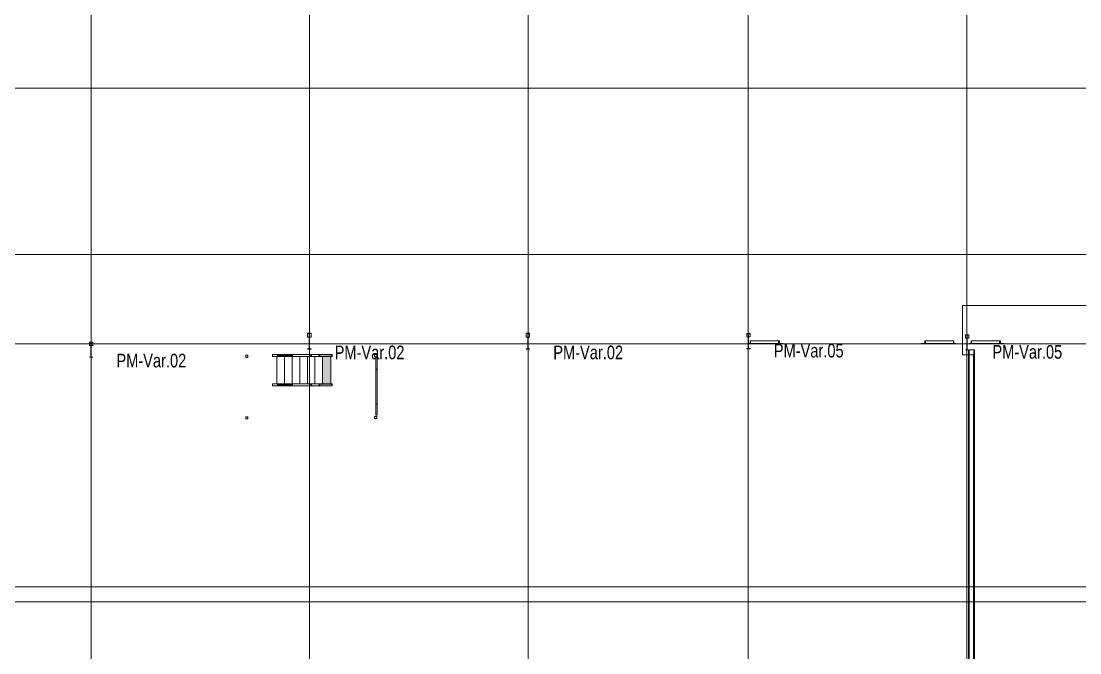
# Model space of a CAD drawing. Header units: centimetres. Extents: x -14155 to 6577, y -1225 to 8033.
# Drawn here: x -3603 to 274, y 1089 to 3404 of the extents above; entities that cross this region are included whole.
import ezdxf

# ---------------------------------------------------------------- set-up
doc = ezdxf.new("R2010")
doc.units = ezdxf.units.CM
doc.linetypes.add('_Overhead', pattern=[0.47625, 0.3175, -0.15875])
doc.linetypes.add('Grid Line', pattern=[2.2225, 1.27, -0.3175, 0.3175, -0.3175])
for name, color, linetype, lineweight in [('A-FLOR', 7, 'Continuous', 9), ('A-FLOR-HRAL', 7, 'Continuous', 9), ('S-BEAM', 7, 'Continuous', 9), ('S-COLS', 7, 'Continuous', 9), ('S-COLS-IDEN', 7, 'Continuous', 9), ('S-GRID', 7, 'Continuous', 9), ('S-STRS', 7, 'Continuous', 9)]:
    doc.layers.add(name, color=color, linetype=linetype, lineweight=lineweight)
doc.styles.add('Century Gothic_1', font='GOTHIC.TTF', dxfattribs={"width": 0.8, "height": 50})

# ---------------------------------------------------------------- blocks, each defined once
blk = doc.blocks.new('Col_ Perfil Variable - VAR_ 02-1639231-N01 - Planta')
at = {"layer": 'S-COLS'}
for p, q in [((6.3, 34.1), (-6.3, 34.1)), ((-6.3, 34.1), (-6.3, 33.5)), ((-6.3, 33.5), (-0.4, 33.5)), ((-0.4, 33.5), (-0.4, -21)), ((0.4, -21), (0.4, 33.5)), ((0.4, 33.5), (6.3, 33.5)), ((6.3, 33.5), (6.3, 34.1)), ((-6.3, -9.6), (-0.4, -9.6)), ((-6.3, -21), (-6.3, -9.6)), ((-6.3, -21), (-6.3, -21.6)), ((-0.4, -21), (-6.3, -21)), ((-6.3, -21.6), (6.3, -21.6)), ((0.4, -9.6), (6.3, -9.6)), ((6.3, -21), (0.4, -21)), ((6.3, -9.6), (6.3, -21)), ((6.3, -21.6), (6.3, -21))]:
    blk.add_line(p, q, dxfattribs=at)
blk = doc.blocks.new('RVR_Tensor angular doble L - d_25 mm-1744887-N01 - Planta')
at = {"layer": 'S-BEAM', "color": 253, "true_color": 0xaaaaaa}
for p, q in [((-4.8, -4.5), (-4.8, 5)), ((-4.8, 5), (-4.5, 5)), ((99, 5), (-4.8, 5)), ((-4.5, 5), (-4.5, -5)), ((99.6, 5), (-4.5, 5)), ((-3.7, -5), (-3.7, 5)), ((-3.7, 5), (-3.4, 5)), ((-3.7, 5), (99.6, 5)), ((-3.4, 5), (-3.4, -4.5)), ((-3.4, 5), (99.6, 5)), ((99.6, 5), (99, 5)), ((99, 5), (99, -4.5)), ((99.6, -5), (99.6, 5)), ((99.6, 5), (101.6, 5)), ((99.6, 5), (101, 5)), ((101.6, 5), (101, 5)), ((101, 5), (101, -5)), ((101.6, -4.5), (101.6, 5)), ((-11.9, -5), (-11.9, -4.5)), ((-11.9, -4.5), (-4.8, -4.5)), ((86.2, -4.5), (-11.9, -4.5)), ((-4.5, -5), (-11.9, -5)), ((86.2, -5), (-11.9, -5)), ((99, -4.5), (-4.8, -4.5)), ((-4.5, -5), (99.6, -5)), ((3.7, -5), (-3.7, -5)), ((101, -5), (-3.7, -5)), ((-3.4, -4.5), (3.7, -4.5)), ((-3.4, -4.5), (99.6, -4.5)), ((3.7, -4.5), (3.7, -5)), ((3.7, -4.5), (99.6, -4.5)), ((3.7, -5), (114.4, -5)), ((99, -4.5), (86.2, -4.5)), ((86.2, -4.5), (86.2, -5)), ((86.2, -5), (99.6, -5)), ((99.6, -4.5), (114.4, -4.5)), ((99.6, -4.5), (101.6, -4.5)), ((101, -5), (114.4, -5)), ((114.4, -4.5), (101.6, -4.5)), ((114.4, -5), (114.4, -4.5))]:
    blk.add_line(p, q, dxfattribs=at)
blk = doc.blocks.new('RVR_Tensor angular doble L - d_25 mm-V27-N01 - Planta')
at = {"layer": 'S-BEAM', "color": 253, "true_color": 0xaaaaaa}
for p, q in [((-4.8, -4.5), (-4.8, 5)), ((-4.8, 5), (-4.5, 5)), ((99, 5), (-4.8, 5)), ((-4.5, 5), (-4.5, -5)), ((99.6, 5), (-4.5, 5)), ((-3.7, -5), (-3.7, 5)), ((-3.7, 5), (-3.4, 5)), ((-3.7, 5), (99.6, 5)), ((-3.4, 5), (-3.4, -4.5)), ((-3.4, 5), (99.6, 5)), ((99.6, 5), (99, 5)), ((99, 5), (99, -4.5)), ((99.6, -5), (99.6, 5)), ((99.6, 5), (101.6, 5)), ((99.6, 5), (101, 5)), ((101.6, 5), (101, 5)), ((101, 5), (101, -5)), ((101.6, -4.5), (101.6, 5)), ((-11.9, -5), (-11.9, -4.5)), ((-11, -4.5), (-4.8, -4.5)), ((86.2, -4.5), (-11, -4.5)), ((-4.5, -5), (-11, -5)), ((86.2, -5), (-11, -5)), ((99, -4.5), (-4.8, -4.5)), ((-4.5, -5), (99.6, -5)), ((3.7, -5), (-3.7, -5)), ((101, -5), (-3.7, -5)), ((-3.4, -4.5), (3.7, -4.5)), ((-3.4, -4.5), (99.6, -4.5)), ((3.7, -4.5), (3.7, -5)), ((3.7, -4.5), (99.6, -4.5)), ((3.7, -5), (114.4, -5)), ((99, -4.5), (86.2, -4.5)), ((86.2, -4.5), (86.2, -5)), ((86.2, -5), (99.6, -5)), ((99.6, -4.5), (114.4, -4.5)), ((99.6, -4.5), (101.6, -4.5)), ((101, -5), (114.4, -5)), ((114.4, -4.5), (101.6, -4.5)), ((114.4, -5), (114.4, -4.5))]:
    blk.add_line(p, q, dxfattribs=at)
blk = doc.blocks.new('RVR_Tensor angular doble L - d_25 mm-1744888-N01 - Planta')
at = {"layer": 'S-BEAM', "color": 253, "true_color": 0xaaaaaa}
for p, q in [((-11.9, 5), (-11.9, 4.5)), ((-4.5, 5), (-11.9, 5)), ((86.2, 5), (-11.9, 5)), ((-11.9, 4.5), (-4.8, 4.5)), ((86.2, 4.5), (-11.9, 4.5)), ((-4.8, 4.5), (-4.8, -5)), ((99, 4.5), (-4.8, 4.5)), ((-4.5, -5), (-4.5, 5)), ((-4.5, 5), (99.6, 5)), ((3.7, 5), (-3.7, 5)), ((-3.7, 5), (-3.7, -5)), ((101, 5), (-3.7, 5)), ((-3.4, 4.5), (3.7, 4.5)), ((-3.4, -5), (-3.4, 4.5)), ((-3.4, 4.5), (99.6, 4.5)), ((3.7, 4.5), (3.7, 5)), ((3.7, 5), (114.4, 5)), ((3.7, 4.5), (99.6, 4.5)), ((86.2, 4.5), (86.2, 5)), ((86.2, 5), (99.6, 5)), ((99, 4.5), (86.2, 4.5)), ((99, -5), (99, 4.5)), ((99.6, 5), (99.6, -5)), ((99.6, 4.5), (114.4, 4.5)), ((99.6, 4.5), (101.6, 4.5)), ((101, -5), (101, 5)), ((101, 5), (114.4, 5)), ((101.6, 4.5), (101.6, -5)), ((114.4, 4.5), (101.6, 4.5)), ((114.4, 5), (114.4, 4.5)), ((-4.8, -5), (-4.5, -5)), ((99, -5), (-4.8, -5)), ((99.6, -5), (-4.5, -5)), ((-3.7, -5), (-3.4, -5)), ((-3.7, -5), (99.6, -5)), ((-3.4, -5), (99.6, -5)), ((99.6, -5), (99, -5)), ((99.6, -5), (101.6, -5)), ((99.6, -5), (101, -5)), ((101.6, -5), (101, -5))]:
    blk.add_line(p, q, dxfattribs=at)
blk = doc.blocks.new('Costanera Perfil Z - Parametrizado - h_22cm-1724570-N01 - Planta')
at = {"layer": 'S-BEAM', "color": 253, "true_color": 0xaaaaaa}
for p, q in [((-10.4, 967.2), (-10.7, 967.2)), ((-10.7, 967.2), (8.8, 967.2)), ((-10.7, 967.2), (-10.7, -902.2)), ((-10.7, 967.2), (-10.7, 949.9)), ((-10.7, 949.9), (-10.7, -902.2)), ((8.8, 967.2), (-10.4, 967.2)), ((-10.4, 967.2), (-8.8, 967.2)), ((-8.8, 967.2), (-10.4, 967.2)), ((-10.4, 967.2), (-10.4, 949.9)), ((-10.4, 967.2), (-10.4, -949.3)), ((-10.4, 949.9), (-10.4, -949.3)), ((-8.8, 967.2), (-8.8, 949.9)), ((-8.8, 967.2), (-8.8, 949.9)), ((-8.8, 949.9), (-8.8, -949.3)), ((-8.8, 949.9), (-8.8, -949.3)), ((10.4, 967.2), (8.8, 967.2)), ((8.8, 967.2), (10.4, 967.2)), ((10.4, 967.2), (8.8, 967.2)), ((8.8, 967.2), (10.7, 967.2)), ((8.8, 967.2), (8.8, -949.3)), ((8.8, 967.2), (8.8, -949.3)), ((10.7, 967.2), (10.4, 967.2)), ((10.4, 967.2), (10.4, -967.2)), ((10.4, 967.2), (10.4, -967.2)), ((10.7, -967.2), (10.7, 967.2)), ((10.7, 967.2), (10.7, -967.2)), ((-10.7, -902.2), (-10.7, -906.7)), ((-10.7, -906.7), (-10.7, -949.3)), ((-10.7, -906.7), (-10.7, -949.3)), ((-10.7, -949.3), (-10.7, -949.6)), ((-10.7, -949.3), (-10.7, -949.6)), ((-10.7, -949.8), (-10.7, -950.4)), ((-10.7, -950.4), (-10.7, -951.3)), ((-10.7, -950.4), (-10.7, -951.3)), ((-10.7, -951.3), (-10.7, -967.2)), ((-10.7, -951.3), (-10.7, -967.2)), ((8.8, -967.2), (-10.7, -967.2)), ((-10.7, -967.2), (-10.4, -967.2)), ((-10.4, -949.3), (-10.4, -949.6)), ((-10.4, -949.3), (-10.4, -949.6)), ((-10.4, -949.6), (-10.4, -951.3)), ((-10.4, -949.6), (-10.4, -951.3)), ((-10.4, -951.3), (-10.4, -967.2)), ((-10.4, -951.3), (-10.4, -967.2)), ((-10.4, -967.2), (-8.8, -967.2)), ((-8.8, -967.2), (-10.4, -967.2)), ((-10.4, -967.2), (8.8, -967.2)), ((-8.8, -949.3), (-8.8, -949.6)), ((-8.8, -949.3), (-8.8, -949.6)), ((-8.8, -949.6), (-8.8, -951.3)), ((-8.8, -949.6), (-8.8, -951.3)), ((-8.8, -951.3), (-8.8, -967.2)), ((-8.8, -951.3), (-8.8, -967.2)), ((8.8, -949.3), (8.8, -951.3)), ((8.8, -949.3), (8.8, -951.3)), ((8.8, -951.3), (8.8, -967.2)), ((8.8, -951.3), (8.8, -967.2)), ((10.7, -967.2), (8.8, -967.2)), ((8.8, -967.2), (10.4, -967.2)), ((10.3, -967.2), (8.8, -967.2)), ((8.8, -967.2), (10.3, -967.2)), ((10.4, -967.2), (10.7, -967.2))]:
    blk.add_line(p, q, dxfattribs=at)
blk = doc.blocks.new('Structural Framing 1 - Structural Framing 1-1775209-N01 - Planta')
at = {"layer": 'S-BEAM', "color": 253, "true_color": 0xaaaaaa}
for p, q in [((-2772.5, 2179.5), (-2780.5, 2179.5)), ((-2780.5, 2179.5), (-2780.5, 2171.5)), ((-2780.5, 2171.5), (-2780.5, 2179.5)), ((-2780.5, 2179.5), (-2772.5, 2179.5)), ((-2780.5, 2171.5), (-2772.5, 2171.5)), ((-2772.5, 2171.5), (-2780.5, 2171.5)), ((-2772.5, 2171.5), (-2772.5, 2179.5)), ((-2772.5, 2179.5), (-2772.5, 2171.5)), ((-2772.5, 1954), (-2780.5, 1954)), ((-2780.5, 1954), (-2780.5, 1946)), ((-2780.5, 1946), (-2780.5, 1954)), ((-2780.5, 1954), (-2772.5, 1954)), ((-2780.5, 1946), (-2772.5, 1946)), ((-2772.5, 1946), (-2780.5, 1946)), ((-2772.5, 1946), (-2772.5, 1954)), ((-2772.5, 1954), (-2772.5, 1946))]:
    blk.add_line(p, q, dxfattribs=at)
blk = doc.blocks.new('Stairs 1 - Stairs 1-1777977-N01 - Planta')
at = {"layer": 'S-STRS', "true_color": 0x9a9a9a}
for points in [[(-2507.6, 2174.9), (-2464.4, 2174.9), (-2464.4, 2181.8), (-2465.6, 2181.4), (-2467.4, 2176.3), (-2468.3, 2175.9), (-2469.1, 2175.8), (-2508, 2176), (-2508.8, 2176.5), (-2508.9, 2176.8), (-2510.3, 2181.4), (-2511.6, 2181.8), (-2511.6, 2174.9)], [(-2469.5, 2074.3), (-2469.5, 2176.4), (-2499.6, 2176.4), (-2499.6, 2074.3)], [(-2464.4, 2067.5), (-2464.4, 2074.5), (-2511.6, 2074.5), (-2511.6, 2067.5), (-2510.3, 2068), (-2508.6, 2073), (-2507.6, 2073.4), (-2506.9, 2073.5), (-2467.9, 2073.3), (-2467.2, 2072.8), (-2467.1, 2072.6), (-2465.6, 2068)]]:
    blk.add_hatch(color=253, dxfattribs=at).paths.add_polyline_path(points)
at = {"layer": 'S-STRS'}
for p, q in [((-2682.9, 2174.9), (-2682.9, 2181.8)), ((-2511.6, 2181.8), (-2682.9, 2181.8)), ((-2682.9, 2174.9), (-2511.6, 2174.9)), ((-2666.8, 2174.9), (-2666.8, 2074.5)), ((-2639.2, 2174.9), (-2639.2, 2074.5)), ((-2610.7, 2174.9), (-2610.7, 2074.5)), ((-2583.2, 2174.9), (-2583.2, 2074.5)), ((-2555, 2174.9), (-2555, 2074.5)), ((-2527.1, 2174.9), (-2527.1, 2074.5)), ((-2464.6, 2181.8), (-2511.6, 2181.8)), ((-2511.6, 2181.8), (-2511.6, 2174.9)), ((-2511.3, 2181.8), (-2511.6, 2181.8)), ((-2511.6, 2174.9), (-2464.4, 2174.9)), ((-2508.9, 2176.8), (-2510.3, 2181.4)), ((-2508.7, 2176.4), (-2499.6, 2176.4)), ((-2469.1, 2175.8), (-2506.9, 2175.8)), ((-2469.5, 2176.4), (-2499.6, 2176.4)), ((-2499.6, 2176.4), (-2499.6, 2074.3)), ((-2469.5, 2074.3), (-2469.5, 2176.4)), ((-2465.6, 2181.4), (-2467.1, 2176.8)), ((-2464.4, 2181.8), (-2464.6, 2181.8)), ((-2464.4, 2174.9), (-2464.4, 2181.8)), ((-2682.9, 2067.5), (-2682.9, 2074.5)), ((-2511.6, 2074.5), (-2682.9, 2074.5)), ((-2511.6, 2067.5), (-2682.9, 2067.5)), ((-2464.4, 2074.5), (-2511.6, 2074.5)), ((-2511.6, 2074.5), (-2511.6, 2067.5)), ((-2511.6, 2067.5), (-2464.6, 2067.5)), ((-2511.6, 2067.5), (-2511.3, 2067.5)), ((-2510.3, 2068), (-2508.9, 2072.6)), ((-2506.9, 2073.5), (-2469.1, 2073.5)), ((-2499.6, 2074.3), (-2469.5, 2074.3)), ((-2467.1, 2072.6), (-2465.6, 2068)), ((-2464.6, 2067.5), (-2464.4, 2067.5)), ((-2464.4, 2067.5), (-2464.4, 2074.5))]:
    blk.add_line(p, q, dxfattribs=at)
at = {"layer": 'S-STRS', "flags": 128}
for points in [[(-2510.3, 2181.4), (-2510.4, 2181.5), (-2510.5, 2181.6), (-2510.6, 2181.7), (-2510.8, 2181.7), (-2510.9, 2181.8), (-2511.1, 2181.8), (-2511.3, 2181.8)], [(-2506.9, 2175.8), (-2507.3, 2175.8), (-2507.7, 2175.9), (-2508, 2176), (-2508.3, 2176.2), (-2508.6, 2176.3), (-2508.8, 2176.5), (-2508.9, 2176.8)], [(-2467.1, 2176.8), (-2467.2, 2176.5), (-2467.4, 2176.3), (-2467.6, 2176.2), (-2467.9, 2176), (-2468.3, 2175.9), (-2468.7, 2175.8), (-2469.1, 2175.8)], [(-2464.6, 2181.8), (-2464.8, 2181.8), (-2465, 2181.8), (-2465.2, 2181.7), (-2465.4, 2181.7), (-2465.5, 2181.6), (-2465.6, 2181.5), (-2465.6, 2181.4)], [(-2511.3, 2067.5), (-2511.1, 2067.5), (-2510.9, 2067.6), (-2510.8, 2067.6), (-2510.6, 2067.7), (-2510.5, 2067.8), (-2510.4, 2067.9), (-2510.3, 2068)], [(-2508.9, 2072.6), (-2508.8, 2072.8), (-2508.6, 2073), (-2508.3, 2073.2), (-2508, 2073.3), (-2507.7, 2073.4), (-2507.3, 2073.5), (-2506.9, 2073.5)], [(-2469.1, 2073.5), (-2468.7, 2073.5), (-2468.3, 2073.4), (-2467.9, 2073.3), (-2467.6, 2073.2), (-2467.4, 2073), (-2467.2, 2072.8), (-2467.1, 2072.6)], [(-2465.6, 2068), (-2465.6, 2067.9), (-2465.5, 2067.8), (-2465.4, 2067.7), (-2465.2, 2067.6), (-2465, 2067.6), (-2464.8, 2067.5), (-2464.6, 2067.5)]]:
    blk.add_lwpolyline(points, dxfattribs=at)
blk = doc.blocks.new('Railings 22 - Railings 22-1779186-N01 - Planta')
at = {"layer": 'A-FLOR-HRAL', "color": 8, "true_color": 0x808080}
for p, q in [((-2612.3, 2179.4), (-2651.5, 2179.4)), ((-2651.5, 2176.4), (-2612.3, 2176.4))]:
    blk.add_line(p, q, dxfattribs=at)
at = {"layer": 'A-FLOR-HRAL', "color": 8, "true_color": 0x808080, "flags": 128}
for points in [[(-2665.3, 2178.1), (-2665.3, 2178.2), (-2665.3, 2178.3), (-2665.3, 2178.3), (-2665.3, 2178.4), (-2665.3, 2178.4), (-2665.2, 2178.5), (-2665.2, 2178.5), (-2665.2, 2178.6), (-2665.2, 2178.6), (-2665.1, 2178.7), (-2665.1, 2178.7), (-2665.1, 2178.8)], [(-2665.1, 2177), (-2665.1, 2177.1), (-2665.1, 2177.1), (-2665.2, 2177.2), (-2665.2, 2177.2), (-2665.2, 2177.3), (-2665.3, 2177.4), (-2665.3, 2177.4), (-2665.3, 2177.5), (-2665.3, 2177.5), (-2665.3, 2177.6), (-2665.3, 2177.6)], [(-2664.7, 2179.1), (-2664.7, 2179.2), (-2664.6, 2179.2), (-2664.6, 2179.2), (-2664.5, 2179.3), (-2664.5, 2179.3), (-2664.4, 2179.3), (-2664.3, 2179.3), (-2664.3, 2179.3), (-2664.2, 2179.4), (-2664.2, 2179.4), (-2664.1, 2179.4)], [(-2664.1, 2176.4), (-2664.2, 2176.4), (-2664.2, 2176.4), (-2664.3, 2176.5), (-2664.3, 2176.5), (-2664.4, 2176.5), (-2664.4, 2176.5), (-2664.5, 2176.5), (-2664.5, 2176.6), (-2664.6, 2176.6), (-2664.7, 2176.6), (-2664.7, 2176.7), (-2664.7, 2176.7)], [(-2663.7, 2179.4), (-2663.6, 2179.4), (-2663.5, 2179.4), (-2663.4, 2179.4), (-2663.3, 2179.4), (-2663.2, 2179.4), (-2663.1, 2179.4), (-2662.9, 2179.4), (-2662.8, 2179.4), (-2662.6, 2179.4), (-2662.5, 2179.4), (-2662.3, 2179.4), (-2662.1, 2179.4), (-2661.9, 2179.4), (-2661.7, 2179.4), (-2661.4, 2179.4), (-2661.2, 2179.4), (-2661, 2179.4), (-2660.7, 2179.4), (-2660.4, 2179.4), (-2660.2, 2179.4), (-2659.9, 2179.4), (-2659.6, 2179.4), (-2659.3, 2179.4), (-2659, 2179.4), (-2658.8, 2179.4), (-2658.5, 2179.4), (-2658.1, 2179.4), (-2657.8, 2179.4), (-2657.5, 2179.4), (-2657.2, 2179.4), (-2656.9, 2179.4), (-2656.6, 2179.4), (-2656.3, 2179.4), (-2655.9, 2179.4), (-2655.6, 2179.4), (-2655.3, 2179.4), (-2655, 2179.4), (-2654.7, 2179.4), (-2654.3, 2179.4), (-2654, 2179.4), (-2653.7, 2179.4), (-2653.4, 2179.4), (-2653.1, 2179.4), (-2652.8, 2179.4), (-2652.5, 2179.4), (-2652.2, 2179.4), (-2652, 2179.4), (-2651.7, 2179.4), (-2651.5, 2179.4)], [(-2651.5, 2176.4), (-2651.8, 2176.4), (-2652.1, 2176.4), (-2652.4, 2176.4), (-2652.7, 2176.4), (-2653, 2176.4), (-2653.3, 2176.4), (-2653.6, 2176.4), (-2653.9, 2176.4), (-2654.2, 2176.4), (-2654.5, 2176.4), (-2654.8, 2176.4), (-2655.1, 2176.4), (-2655.5, 2176.4), (-2655.8, 2176.4), (-2656.1, 2176.4), (-2656.4, 2176.4), (-2656.7, 2176.4), (-2657.1, 2176.4), (-2657.4, 2176.4), (-2657.7, 2176.4), (-2658, 2176.4), (-2658.3, 2176.4), (-2658.6, 2176.4), (-2658.9, 2176.4), (-2659.2, 2176.4), (-2659.5, 2176.4), (-2659.8, 2176.4), (-2660, 2176.4), (-2660.3, 2176.4), (-2660.6, 2176.4), (-2660.8, 2176.4), (-2661.1, 2176.4), (-2661.3, 2176.4), (-2661.5, 2176.4), (-2661.8, 2176.4), (-2662, 2176.4), (-2662.2, 2176.4), (-2662.4, 2176.4), (-2662.5, 2176.4), (-2662.7, 2176.4), (-2662.9, 2176.4), (-2663, 2176.4), (-2663.2, 2176.4), (-2663.3, 2176.4), (-2663.4, 2176.4), (-2663.5, 2176.4), (-2663.6, 2176.4), (-2663.7, 2176.4)]]:
    blk.add_lwpolyline(points, dxfattribs=at)
at = {"layer": 'A-FLOR-HRAL', "flags": 128}
for points in [[(-2609.5, 2177.9), (-2609.6, 2178.2), (-2609.7, 2178.4), (-2609.9, 2178.7), (-2610.3, 2178.9), (-2610.6, 2179.1), (-2611.1, 2179.2), (-2611.6, 2179.3), (-2612.1, 2179.4), (-2612.6, 2179.4), (-2613.1, 2179.3), (-2613.6, 2179.2), (-2614, 2179.1), (-2614.4, 2178.9), (-2614.7, 2178.7), (-2614.9, 2178.4), (-2615, 2178.2), (-2615.1, 2177.9)], [(-2615.1, 2177.9), (-2615, 2177.6), (-2614.9, 2177.4), (-2614.7, 2177.1), (-2614.4, 2176.9), (-2614, 2176.7), (-2613.6, 2176.6), (-2613.1, 2176.5), (-2612.6, 2176.4), (-2612.1, 2176.4), (-2611.6, 2176.5), (-2611.1, 2176.6), (-2610.6, 2176.7), (-2610.3, 2176.9), (-2609.9, 2177.1), (-2609.7, 2177.4), (-2609.6, 2177.6), (-2609.5, 2177.9)]]:
    blk.add_lwpolyline(points, dxfattribs=at)
at = {"layer": 'A-FLOR-HRAL'}
for centre, start, end in [((-2663.9, 2177.9), 0, 180), ((-2663.9, 2177.9), 180, 0), ((-2639.4, 2177.9), 0, 180), ((-2639.4, 2177.9), 180, 0), ((-2541.3, 2177.9), 0, 180), ((-2541.3, 2177.9), 180, 0)]:
    blk.add_arc(centre, 1.5, start, end, dxfattribs=at)
blk = doc.blocks.new('Railings 23 - Railings 22-1779581-N01 - Planta')
at = {"layer": 'A-FLOR-HRAL', "color": 8, "true_color": 0x808080}
for p, q in [((-2612.3, 2179.4), (-2651.5, 2179.4)), ((-2651.5, 2176.4), (-2612.3, 2176.4))]:
    blk.add_line(p, q, dxfattribs=at)
at = {"layer": 'A-FLOR-HRAL', "color": 8, "true_color": 0x808080, "flags": 128}
for points in [[(-2665.3, 2178.1), (-2665.3, 2178.2), (-2665.3, 2178.3), (-2665.3, 2178.3), (-2665.3, 2178.4), (-2665.3, 2178.4), (-2665.2, 2178.5), (-2665.2, 2178.5), (-2665.2, 2178.6), (-2665.2, 2178.6), (-2665.1, 2178.7), (-2665.1, 2178.7), (-2665.1, 2178.8)], [(-2665.1, 2177), (-2665.1, 2177.1), (-2665.1, 2177.1), (-2665.2, 2177.2), (-2665.2, 2177.2), (-2665.2, 2177.3), (-2665.3, 2177.4), (-2665.3, 2177.4), (-2665.3, 2177.5), (-2665.3, 2177.5), (-2665.3, 2177.6), (-2665.3, 2177.6)], [(-2664.7, 2179.1), (-2664.7, 2179.2), (-2664.6, 2179.2), (-2664.6, 2179.2), (-2664.5, 2179.3), (-2664.5, 2179.3), (-2664.4, 2179.3), (-2664.3, 2179.3), (-2664.3, 2179.3), (-2664.2, 2179.4), (-2664.2, 2179.4), (-2664.1, 2179.4)], [(-2664.1, 2176.4), (-2664.2, 2176.4), (-2664.2, 2176.4), (-2664.3, 2176.5), (-2664.3, 2176.5), (-2664.4, 2176.5), (-2664.4, 2176.5), (-2664.5, 2176.5), (-2664.5, 2176.6), (-2664.6, 2176.6), (-2664.7, 2176.6), (-2664.7, 2176.7), (-2664.7, 2176.7)], [(-2663.7, 2179.4), (-2663.6, 2179.4), (-2663.5, 2179.4), (-2663.4, 2179.4), (-2663.3, 2179.4), (-2663.2, 2179.4), (-2663.1, 2179.4), (-2662.9, 2179.4), (-2662.8, 2179.4), (-2662.6, 2179.4), (-2662.5, 2179.4), (-2662.3, 2179.4), (-2662.1, 2179.4), (-2661.9, 2179.4), (-2661.7, 2179.4), (-2661.4, 2179.4), (-2661.2, 2179.4), (-2661, 2179.4), (-2660.7, 2179.4), (-2660.4, 2179.4), (-2660.2, 2179.4), (-2659.9, 2179.4), (-2659.6, 2179.4), (-2659.3, 2179.4), (-2659, 2179.4), (-2658.8, 2179.4), (-2658.5, 2179.4), (-2658.1, 2179.4), (-2657.8, 2179.4), (-2657.5, 2179.4), (-2657.2, 2179.4), (-2656.9, 2179.4), (-2656.6, 2179.4), (-2656.3, 2179.4), (-2655.9, 2179.4), (-2655.6, 2179.4), (-2655.3, 2179.4), (-2655, 2179.4), (-2654.7, 2179.4), (-2654.3, 2179.4), (-2654, 2179.4), (-2653.7, 2179.4), (-2653.4, 2179.4), (-2653.1, 2179.4), (-2652.8, 2179.4), (-2652.5, 2179.4), (-2652.2, 2179.4), (-2652, 2179.4), (-2651.7, 2179.4), (-2651.5, 2179.4)], [(-2651.5, 2176.4), (-2651.8, 2176.4), (-2652.1, 2176.4), (-2652.4, 2176.4), (-2652.7, 2176.4), (-2653, 2176.4), (-2653.3, 2176.4), (-2653.6, 2176.4), (-2653.9, 2176.4), (-2654.2, 2176.4), (-2654.5, 2176.4), (-2654.8, 2176.4), (-2655.1, 2176.4), (-2655.5, 2176.4), (-2655.8, 2176.4), (-2656.1, 2176.4), (-2656.4, 2176.4), (-2656.7, 2176.4), (-2657.1, 2176.4), (-2657.4, 2176.4), (-2657.7, 2176.4), (-2658, 2176.4), (-2658.3, 2176.4), (-2658.6, 2176.4), (-2658.9, 2176.4), (-2659.2, 2176.4), (-2659.5, 2176.4), (-2659.8, 2176.4), (-2660, 2176.4), (-2660.3, 2176.4), (-2660.6, 2176.4), (-2660.8, 2176.4), (-2661.1, 2176.4), (-2661.3, 2176.4), (-2661.5, 2176.4), (-2661.8, 2176.4), (-2662, 2176.4), (-2662.2, 2176.4), (-2662.4, 2176.4), (-2662.5, 2176.4), (-2662.7, 2176.4), (-2662.9, 2176.4), (-2663, 2176.4), (-2663.2, 2176.4), (-2663.3, 2176.4), (-2663.4, 2176.4), (-2663.5, 2176.4), (-2663.6, 2176.4), (-2663.7, 2176.4)]]:
    blk.add_lwpolyline(points, dxfattribs=at)
at = {"layer": 'A-FLOR-HRAL', "flags": 128}
for points in [[(-2609.5, 2177.9), (-2609.6, 2178.2), (-2609.7, 2178.4), (-2609.9, 2178.7), (-2610.3, 2178.9), (-2610.6, 2179.1), (-2611.1, 2179.2), (-2611.6, 2179.3), (-2612.1, 2179.4), (-2612.6, 2179.4), (-2613.1, 2179.3), (-2613.6, 2179.2), (-2614, 2179.1), (-2614.4, 2178.9), (-2614.7, 2178.7), (-2614.9, 2178.4), (-2615, 2178.2), (-2615.1, 2177.9)], [(-2615.1, 2177.9), (-2615, 2177.6), (-2614.9, 2177.4), (-2614.7, 2177.1), (-2614.4, 2176.9), (-2614, 2176.7), (-2613.6, 2176.6), (-2613.1, 2176.5), (-2612.6, 2176.4), (-2612.1, 2176.4), (-2611.6, 2176.5), (-2611.1, 2176.6), (-2610.6, 2176.7), (-2610.3, 2176.9), (-2609.9, 2177.1), (-2609.7, 2177.4), (-2609.6, 2177.6), (-2609.5, 2177.9)]]:
    blk.add_lwpolyline(points, dxfattribs=at)
at = {"layer": 'A-FLOR-HRAL'}
for centre, start, end in [((-2663.9, 2177.9), 0, 180), ((-2663.9, 2177.9), 180, 0), ((-2639.4, 2177.9), 0, 180), ((-2639.4, 2177.9), 180, 0), ((-2541.3, 2177.9), 0, 180), ((-2541.3, 2177.9), 180, 0)]:
    blk.add_arc(centre, 1.5, start, end, dxfattribs=at)
blk = doc.blocks.new('Structural Framing 2 - Structural Framing 2-1784508-N01 - Planta')
at = {"layer": 'S-BEAM', "color": 253, "true_color": 0xaaaaaa}
for p, q in [((-2300.9, 2182.1), (-2308.9, 2182.1)), ((-2308.9, 2182.1), (-2308.9, 2174.1)), ((-2308.9, 2174.1), (-2308.9, 2182.1)), ((-2308.9, 2182.1), (-2300.9, 2182.1)), ((-2308.9, 2174.1), (-2300.9, 2174.1)), ((-2300.9, 2174.1), (-2308.9, 2174.1)), ((-2304.6, 2171.3), (-2299.5, 2171.3)), ((-2304.6, 2127.5), (-2304.6, 2171.3)), ((-2300.2, 2171.1), (-2304.3, 2171.1)), ((-2300.9, 2174.1), (-2300.9, 2182.1)), ((-2300.9, 2182.1), (-2300.9, 2174.1)), ((-2299.8, 2168.6), (-2299.8, 2170.9)), ((-2299.5, 2171.3), (-2299.5, 2168.4)), ((-2299.5, 2171.3), (-2299.5, 2136.5)), ((-2299.8, 2135.9), (-2299.8, 2128.6)), ((-2299.5, 2136.5), (-2299.5, 2168.4)), ((-2299.5, 2127.5), (-2299.5, 2136.5)), ((-2299.5, 2069.2), (-2299.5, 2136.5)), ((-2299.5, 2136.5), (-2299.5, 2064.6)), ((-2299.5, 2060.1), (-2299.5, 2136.5)), ((-2304.6, 2127.5), (-2299.5, 2127.5)), ((-2304.6, 2064.6), (-2304.6, 2127.5)), ((-2304.6, 2064.6), (-2304.6, 2127.5)), ((-2300.2, 2128.1), (-2304.3, 2128.1)), ((-2299.5, 2127.5), (-2299.5, 2064.6)), ((-2304.6, 2001.2), (-2304.6, 2064.6)), ((-2304.6, 2001.2), (-2304.6, 2064.6)), ((-2299.5, 1992.2), (-2299.5, 2069.2)), ((-2299.5, 2064.6), (-2299.5, 1992.2)), ((-2299.5, 2064.6), (-2299.5, 2001.2)), ((-2299.5, 1992.2), (-2299.5, 2060.1)), ((-2304.6, 1960.1), (-2304.6, 2001.2)), ((-2299.5, 2001.2), (-2304.6, 2001.2)), ((-2304.3, 2000.7), (-2300.2, 2000.7)), ((-2299.8, 2000.1), (-2299.8, 1992.7)), ((-2299.5, 1992.2), (-2299.5, 2001.2)), ((-2299.5, 1963), (-2299.5, 1992.2)), ((-2299.5, 1992.2), (-2299.5, 1960.1)), ((-2300.9, 1955.3), (-2308.9, 1955.3)), ((-2308.9, 1955.3), (-2308.9, 1947.3)), ((-2308.9, 1947.3), (-2308.9, 1955.3)), ((-2308.9, 1955.3), (-2300.9, 1955.3)), ((-2308.9, 1947.3), (-2300.9, 1947.3)), ((-2300.9, 1947.3), (-2308.9, 1947.3)), ((-2299.5, 1960.1), (-2304.6, 1960.1)), ((-2304.3, 1960.3), (-2300.2, 1960.3)), ((-2300.9, 1947.3), (-2300.9, 1955.3)), ((-2300.9, 1955.3), (-2300.9, 1947.3)), ((-2299.8, 1960.5), (-2299.8, 1962.8)), ((-2299.5, 1963), (-2299.5, 1960.1))]:
    blk.add_line(p, q, dxfattribs=at)
at = {"layer": 'S-BEAM', "color": 253, "true_color": 0xaaaaaa, "flags": 128}
for points in [[(-2299.5, 2136.5), (-2299.6, 2136.5), (-2299.6, 2136.5), (-2299.7, 2136.4), (-2299.8, 2136.4), (-2299.8, 2136.3), (-2299.8, 2136.2), (-2299.8, 2136.1), (-2299.8, 2135.9)], [(-2304.3, 2128.1), (-2304.3, 2128), (-2304.4, 2128), (-2304.5, 2128), (-2304.5, 2127.9), (-2304.6, 2127.8), (-2304.6, 2127.7), (-2304.6, 2127.6), (-2304.6, 2127.5)], [(-2299.8, 2128.6), (-2299.9, 2128.5), (-2299.9, 2128.4), (-2299.9, 2128.3), (-2299.9, 2128.2), (-2300, 2128.1), (-2300, 2128.1), (-2300.1, 2128.1), (-2300.2, 2128.1)], [(-2304.6, 2001.2), (-2304.6, 2001.1), (-2304.6, 2001), (-2304.6, 2000.9), (-2304.5, 2000.8), (-2304.5, 2000.8), (-2304.4, 2000.7), (-2304.3, 2000.7), (-2304.3, 2000.7)], [(-2300.2, 2000.7), (-2300.1, 2000.7), (-2300, 2000.6), (-2300, 2000.6), (-2299.9, 2000.5), (-2299.9, 2000.4), (-2299.9, 2000.3), (-2299.9, 2000.2), (-2299.8, 2000.1)], [(-2299.8, 1992.7), (-2299.8, 1992.6), (-2299.8, 1992.5), (-2299.8, 1992.4), (-2299.8, 1992.3), (-2299.7, 1992.3), (-2299.6, 1992.2), (-2299.6, 1992.2), (-2299.5, 1992.2)]]:
    blk.add_lwpolyline(points, dxfattribs=at)
at = {"layer": 'S-BEAM', "color": 253, "true_color": 0xaaaaaa}
for centre, ratio, start_param, end_param in [((-2304.3, 2171.3), 0.558877, 3.141593, 4.712389), ((-2300.2, 2170.9), 0.558877, 0, 1.570796), ((-2299.5, 2168.6), 0.558877, 3.141593, 4.712389), ((-2304.3, 1960.1), 0.562223, 1.570796, 3.141593), ((-2300.2, 1960.5), 0.562223, 4.712389, 6.283185), ((-2299.5, 1962.8), 0.562223, 1.570796, 3.141593)]:
    blk.add_ellipse(centre, major_axis=(0.32, 0), ratio=ratio, start_param=start_param, end_param=end_param, dxfattribs=at)

msp = doc.modelspace()

# ---------------------------------------------------------------- linework, layer by layer
at = {"layer": 'A-FLOR', "color": 8, "linetype": '_Overhead', "true_color": 0x808080}
for p, q in [((2051.33, 2365.075), (-156.188, 2361.219)), ((-156.188, 2361.219), (2051.33, 2365.075)), ((-156.188, 2361.219), (-156.188, 2181.562)), ((-156.188, 2181.562), (-156.188, 2361.219)), ((-156.188, 2181.562), (-115.684, 2181.562)), ((-133.585, 2181.562), (-156.188, 2181.562)), ((-133.394, 2181.562), (-115.684, 2181.562)), ((-115.684, 2181.562), (-115.263, 264.411)), ((-115.261, 257.578), (-115.684, 2181.562))]:
    msp.add_line(p, q, dxfattribs=at)
at = {"layer": 'S-COLS'}
for p, q in [((-2541.612, 2259.894), (-2554.112, 2259.894)), ((-2554.112, 2259.894), (-2554.112, 2259.312)), ((-2554.112, 2259.312), (-2548.217, 2259.312)), ((-2554.112, 2259.312), (-2554.112, 2245.613)), ((-2548.217, 2259.312), (-2548.217, 2202.518)), ((-2547.507, 2259.312), (-2541.612, 2259.312)), ((-2547.507, 2202.518), (-2547.507, 2259.312)), ((-2541.612, 2259.312), (-2541.612, 2259.894)), ((-2541.612, 2245.613), (-2541.612, 2259.312)), ((-1741.051, 2259.894), (-1753.551, 2259.894)), ((-1753.551, 2259.894), (-1753.551, 2259.312)), ((-1753.551, 2259.312), (-1747.656, 2259.312)), ((-1753.551, 2259.312), (-1753.551, 2245.613)), ((-1747.656, 2259.312), (-1747.656, 2202.518)), ((-1746.946, 2259.312), (-1741.051, 2259.312)), ((-1746.946, 2202.518), (-1746.946, 2259.312)), ((-1741.051, 2259.312), (-1741.051, 2259.894)), ((-1741.051, 2245.613), (-1741.051, 2259.312)), ((-933.473, 2259.039), (-945.973, 2259.039)), ((-945.973, 2259.039), (-945.973, 2258.457)), ((-945.973, 2258.457), (-940.078, 2258.457)), ((-945.973, 2258.457), (-945.973, 2247.113)), ((-940.078, 2258.457), (-940.078, 2204.018)), ((-939.368, 2204.018), (-939.368, 2258.457)), ((-939.368, 2258.457), (-933.473, 2258.457)), ((-933.473, 2258.457), (-933.473, 2259.039)), ((-933.473, 2258.457), (-933.473, 2247.113)), ((-133.076, 2254.539), (-145.576, 2254.539)), ((-145.576, 2254.539), (-145.576, 2253.957)), ((-145.576, 2253.957), (-139.681, 2253.957)), ((-145.576, 2253.957), (-145.576, 2242.613)), ((-139.681, 2253.957), (-139.681, 2199.518)), ((-138.971, 2199.518), (-138.971, 2253.957)), ((-138.971, 2253.957), (-133.076, 2253.957)), ((-133.076, 2253.957), (-133.076, 2254.539)), ((-133.076, 2253.957), (-133.076, 2242.613)), ((-2548.217, 2245.613), (-2554.112, 2245.613)), ((-2547.507, 2245.613), (-2541.612, 2245.613)), ((-1747.656, 2245.613), (-1753.551, 2245.613)), ((-1746.946, 2245.613), (-1741.051, 2245.613)), ((-945.973, 2247.113), (-940.078, 2247.113)), ((-933.473, 2247.113), (-939.368, 2247.113)), ((-145.576, 2242.613), (-139.681, 2242.613)), ((-133.076, 2242.613), (-138.971, 2242.613)), ((-2548.217, 2202.518), (-2554.112, 2202.518)), ((-2554.112, 2202.518), (-2554.112, 2201.935)), ((-2554.112, 2201.935), (-2541.612, 2201.935)), ((-2541.612, 2202.518), (-2547.507, 2202.518)), ((-2541.612, 2201.935), (-2541.612, 2202.518)), ((-1747.656, 2202.518), (-1753.551, 2202.518)), ((-1753.551, 2202.518), (-1753.551, 2201.935)), ((-1753.551, 2201.935), (-1741.051, 2201.935)), ((-1741.051, 2202.518), (-1746.946, 2202.518)), ((-1741.051, 2201.935), (-1741.051, 2202.518)), ((-940.078, 2204.018), (-945.973, 2204.018)), ((-945.973, 2204.018), (-945.973, 2203.435)), ((-945.973, 2203.435), (-933.473, 2203.435)), ((-933.473, 2204.018), (-939.368, 2204.018)), ((-933.473, 2203.435), (-933.473, 2204.018)), ((-139.681, 2199.518), (-145.576, 2199.518)), ((-145.576, 2199.518), (-145.576, 2198.935)), ((-145.576, 2198.935), (-133.076, 2198.935)), ((-133.076, 2199.518), (-138.971, 2199.518)), ((-133.076, 2198.935), (-133.076, 2199.518))]:
    msp.add_line(p, q, dxfattribs=at)
at = {"layer": 'S-GRID', "color": 253, "linetype": 'Grid Line', "true_color": 0xaaaaaa}
for p, q in [((-3346.721, 7882.574), (-3346.721, -1075.311)), ((-2547.757, 7882.574), (-2547.757, -1075.311)), ((-1747.071, 7882.574), (-1747.071, -1075.311)), ((-940.801, 7882.574), (-940.801, -1075.311)), ((-140.405, 7882.574), (-140.405, -1075.311)), ((-14005.363, 3158.662), (2922.583, 3158.662)), ((-14005.363, 2548.662), (2922.583, 2548.662)), ((-14005.363, 2221.376), (2922.583, 2221.376)), ((-14005.363, 1330.773), (2922.583, 1330.773)), ((-13687.863, 1276.317), (2605.083, 1276.317))]:
    msp.add_line(p, q, dxfattribs=at)

# ---------------------------------------------------------------- block references
at = {"layer": 'A-FLOR-HRAL'}
for name, p in [('Railings 22 - Railings 22-1779186-N01 - Planta', (0, 0)), ('Railings 23 - Railings 22-1779581-N01 - Planta', (0.584, -107.269))]:
    msp.add_blockref(name, p, dxfattribs=at)
at = {"layer": 'S-BEAM', "color": 253, "true_color": 0xaaaaaa}
for name, p in [('RVR_Tensor angular doble L - d_25 mm-V27-N01 - Planta', (-928.35, 2226.917)), ('RVR_Tensor angular doble L - d_25 mm-1744887-N01 - Planta', (-119.101, 2226.917)), ('Structural Framing 1 - Structural Framing 1-1775209-N01 - Planta', (0, 0)), ('Structural Framing 2 - Structural Framing 2-1784508-N01 - Planta', (0, 0)), ('Costanera Perfil Z - Parametrizado - h_22cm-1724570-N01 - Planta', (-123.139, 1231.628))]:
    msp.add_blockref(name, p, dxfattribs=at)
at = {"layer": 'S-BEAM', "color": 253, "true_color": 0xaaaaaa, "rotation": 180}
msp.add_blockref('RVR_Tensor angular doble L - d_25 mm-1744888-N01 - Planta', (-192.921, 2226.917), dxfattribs=at)
at = {"layer": 'S-COLS', "rotation": 180}
msp.add_blockref('Col_ Perfil Variable - VAR_ 02-1639231-N01 - Planta', (-3346.951, 2206.035), dxfattribs=at)
at = {"layer": 'S-STRS'}
msp.add_blockref('Stairs 1 - Stairs 1-1777977-N01 - Planta', (0, 0), dxfattribs=at)

# ---------------------------------------------------------------- texts
at = {"layer": 'S-COLS-IDEN', "char_height": 50, "width": 336.70875, "attachment_point": 1, "style": 'Century Gothic_1'}
for s, insert in [('PM-Var.02', (-2455.1, 2214.95)), ('PM-Var.02', (-1654.539, 2214.95)), ('PM-Var.05', (-846.961, 2221.45)), ('PM-Var.05', (-46.564, 2216.95)), ('PM-Var.02', (-3254.189, 2184.95))]:
    msp.add_mtext(s, dxfattribs=dict(at, insert=insert))

doc.saveas('drawing.dxf')
